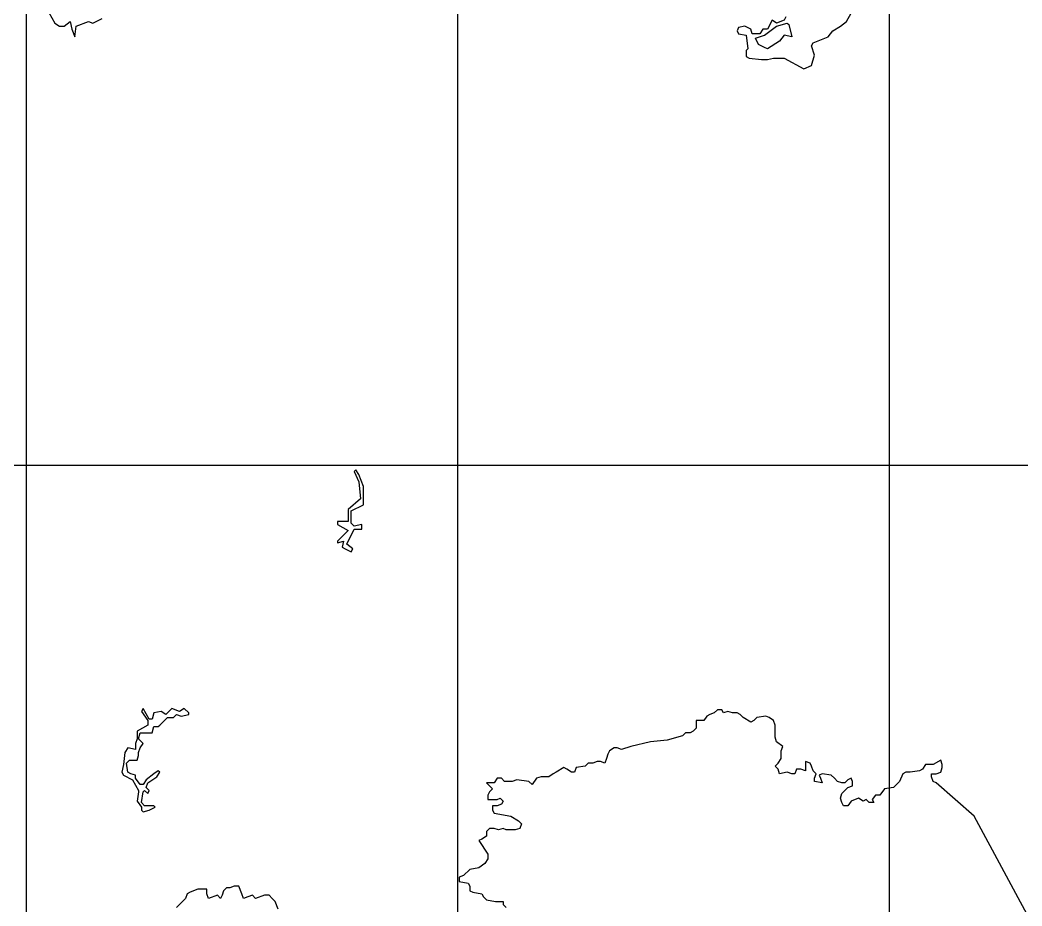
# Model space of a CAD drawing. Header units: millimetres. Extents: x 1844 to 27622, y 2629 to 17869.
# Drawn here: x 17804 to 20211, y 12150 to 14278 of the extents above; entities that cross this region are included whole.
import ezdxf

# ---------------------------------------------------------------- set-up
doc = ezdxf.new("R2010")
doc.units = ezdxf.units.MM
for name, color, linetype in [('COUNTRY', 212, 'Continuous'), ('MINOR_LAKE', 7, 'Continuous'), ('网格线', 251, 'Continuous')]:
    doc.layers.add(name, color=color, linetype=linetype)

msp = doc.modelspace()

# ---------------------------------------------------------------- linework, layer by layer
at = {"layer": 'COUNTRY', "linetype": 'Continuous', "lineweight": -3}
for points in [[(19643.6, 14284.9), (19640, 14277.6), (19621.7, 14270.3), (19610.8, 14277.6), (19599.8, 14255.7), (19588.9, 14255.7), (19581.6, 14244.7), (19563.3, 14244.7), (19559.7, 14255.7), (19545.1, 14263), (19530.5, 14259.3), (19526.8, 14252), (19530.5, 14244.7), (19548.7, 14241.1), (19552.4, 14208.2), (19548.7, 14204.6), (19548.7, 14190), (19556, 14186.3), (19585.2, 14182.7), (19599.8, 14182.7), (19614.4, 14186.3), (19640, 14186.3), (19687.4, 14160.8), (19705.6, 14168.1), (19712.9, 14193.6), (19705.6, 14215.5), (19709.3, 14222.8), (19745.8, 14237.4), (19756.7, 14252), (19775, 14263), (19789.6, 14273.9), (19807.8, 14306.8)], [(17873.5, 14295.8), (17888.1, 14270.3), (17899.1, 14263), (17910, 14263), (17924.6, 14273.9), (17928.3, 14255.7), (17935.6, 14237.4), (17939.2, 14263), (17968.4, 14273.9), (17979.4, 14270.3), (18001.3, 14281.2)], [(19570.6, 14233.8), (19592.5, 14241.1), (19621.7, 14263), (19647.3, 14270.3), (19650.9, 14266.6), (19658.2, 14237.4), (19640, 14241.1), (19629, 14226.5), (19599.8, 14208.2), (19592.5, 14211.9), (19577.9, 14219.2), (19570.6, 14233.8)]]:
    msp.add_lwpolyline(points, dxfattribs=at)
at = {"layer": 'COUNTRY', "lineweight": -3, "flags": 128}
for points in [[(20245.8, 12087.8), (20096.2, 12365.2), (20004.9, 12445.5), (19997.6, 12449.1), (19994, 12460.1), (19994, 12467.4), (20004.9, 12467.4), (20015.9, 12471), (20019.5, 12482), (20019.5, 12489.3), (20015.9, 12500.2), (19997.6, 12489.3), (19979.4, 12489.3), (19972.1, 12478.3), (19964.8, 12474.7), (19942.9, 12471), (19931.9, 12471), (19924.6, 12467.4), (19917.3, 12449.1), (19902.7, 12434.5), (19880.8, 12430.9), (19869.9, 12416.3), (19858.9, 12416.3), (19851.6, 12405.3), (19855.3, 12398), (19844.3, 12398), (19837, 12405.3), (19829.7, 12401.7), (19818.8, 12409), (19800.5, 12401.7), (19793.2, 12390.7), (19782.3, 12390.7), (19778.6, 12398), (19775, 12409), (19778.6, 12419.9), (19785.9, 12427.2), (19793.2, 12434.5), (19804.2, 12438.2), (19804.2, 12449.1), (19800.5, 12456.4), (19793.2, 12452.8), (19785.9, 12445.5), (19778.6, 12445.5), (19767.7, 12449.1), (19760.4, 12456.4), (19753.1, 12463.7), (19731.2, 12467.4), (19723.9, 12463.7), (19727.5, 12456.4), (19731.2, 12445.5), (19712.9, 12449.1), (19712.9, 12456.4), (19716.6, 12467.4), (19709.3, 12474.7), (19705.6, 12485.6), (19702, 12492.9), (19691, 12496.6), (19691, 12485.6), (19691, 12474.7), (19680.1, 12478.3), (19669.2, 12478.3), (19665.5, 12467.4), (19658.2, 12467.4), (19647.3, 12471), (19629, 12467.4), (19625.4, 12478.3), (19618.1, 12485.6), (19625.4, 12492.9), (19632.7, 12503.9), (19632.7, 12522.1), (19636.3, 12533.1), (19621.7, 12544), (19618.1, 12555), (19618.1, 12565.9), (19618.1, 12584.2), (19614.4, 12595.1), (19603.5, 12602.4), (19596.2, 12606), (19574.3, 12602.4), (19567, 12595.1), (19559.7, 12591.5), (19541.4, 12602.4), (19534.1, 12609.7), (19526.8, 12613.3), (19515.9, 12613.3), (19504.9, 12617), (19494, 12613.3), (19490.3, 12620.6), (19479.4, 12620.6), (19472.1, 12613.3), (19461.1, 12609.7), (19453.8, 12606), (19446.5, 12595.1), (19439.2, 12595.1), (19428.3, 12595.1), (19428.3, 12587.8), (19428.3, 12576.9), (19421, 12569.6), (19413.7, 12565.9), (19402.7, 12565.9), (19395.4, 12558.6), (19358.9, 12547.7), (19318.8, 12544), (19271.3, 12533.1), (19249.4, 12525.8), (19238.5, 12529.4), (19231.2, 12529.4), (19220.2, 12522.1), (19216.6, 12514.8), (19212.9, 12503.9), (19209.3, 12492.9), (19198.3, 12496.6), (19191, 12496.6), (19180.1, 12492.9), (19169.2, 12492.9), (19161.9, 12485.6), (19140, 12482), (19136.3, 12471), (19129, 12471), (19118.1, 12478.3), (19110.8, 12482), (19092.5, 12471), (19085.2, 12467.4), (19074.3, 12460.1), (19056, 12460.1), (19045.1, 12456.4), (19034.1, 12441.8), (19026.8, 12449.1), (18997.6, 12452.8), (18986.7, 12449.1), (18975.7, 12449.1), (18968.4, 12449.1), (18961.1, 12456.4), (18950.2, 12456.4), (18942.9, 12445.5), (18924.6, 12445.5), (18939.2, 12430.9), (18931.9, 12423.6), (18928.3, 12416.3), (18928.3, 12405.3), (18950.2, 12405.3), (18957.5, 12409), (18964.8, 12401.7), (18961.1, 12394.4), (18950.2, 12390.7), (18939.2, 12390.7), (18939.2, 12379.8), (18942.9, 12372.5), (18983, 12365.2), (19001.3, 12354.2), (19008.6, 12346.9), (19004.9, 12336), (18994, 12332.3), (18972.1, 12332.3), (18964.8, 12336), (18953.8, 12332.3), (18942.9, 12336), (18931.9, 12336), (18924.6, 12328.7), (18924.6, 12317.7), (18913.7, 12310.4), (18906.4, 12306.8), (18928.3, 12273.9), (18928.3, 12263), (18921, 12252), (18906.4, 12241.1), (18884.5, 12237.4), (18869.9, 12222.8), (18858.9, 12219.2), (18858.9, 12208.2), (18880.8, 12204.6), (18884.5, 12197.3), (18884.5, 12186.3), (18891.8, 12182.7), (18913.7, 12179), (18917.3, 12171.7), (18924.6, 12164.4), (18946.5, 12160.8), (18964.8, 12160.8), (18964.8, 12153.5), (18972.1, 12146.2)], [(18424.6, 12142.5), (18417.3, 12160.8), (18410, 12168.1), (18402.7, 12175.4), (18391.8, 12175.4), (18369.9, 12168.1), (18362.6, 12175.4), (18351.6, 12171.7), (18340.7, 12168.1), (18337, 12179), (18329.7, 12197.3), (18318.8, 12197.3), (18307.8, 12193.6), (18300.5, 12193.6), (18293.2, 12186.3), (18289.6, 12175.4), (18285.9, 12168.1), (18278.6, 12175.4), (18256.7, 12168.1), (18253.1, 12179), (18253.1, 12190), (18231.2, 12190), (18212.9, 12182.7), (18205.6, 12179), (18202, 12168.1), (18194.7, 12160.8), (18187.4, 12153.5), (18180.1, 12146.2)]]:
    msp.add_lwpolyline(points, dxfattribs=at)
at = {"layer": 'MINOR_LAKE', "linetype": 'Continuous', "lineweight": -3}
for points in [[(18607.1, 13193.6), (18618.1, 13168.1), (18621.7, 13127.9), (18592.5, 13102.4), (18592.5, 13073.2), (18567, 13073.2), (18567, 13065.9), (18592.5, 13051.3), (18567, 13025.8), (18567, 13022.1), (18581.6, 13025.8), (18577.9, 13011.2), (18585.2, 13007.5), (18599.8, 13000.2), (18603.5, 13007.5), (18588.9, 13018.5), (18607.1, 13055), (18625.4, 13055), (18625.4, 13065.9), (18607.1, 13062.3), (18599.8, 13069.6), (18599.8, 13098.8), (18629, 13113.3), (18629, 13157.1), (18618.1, 13186.3), (18610.8, 13197.3), (18607.1, 13193.6)], [(18209.3, 12613.3), (18198.3, 12624.3), (18187.4, 12617), (18169.2, 12624.3), (18154.6, 12609.7), (18143.6, 12617), (18125.4, 12613.3), (18121.7, 12598.8), (18114.4, 12598.8), (18099.8, 12624.3), (18096.2, 12617), (18110.8, 12595.1), (18110.8, 12584.2), (18085.2, 12569.6), (18085.2, 12551.3), (18081.6, 12540.4), (18081.6, 12525.8), (18063.3, 12529.4), (18056, 12518.5), (18052.4, 12489.3), (18048.7, 12471), (18052.4, 12463.7), (18074.3, 12452.8), (18088.9, 12427.2), (18088.9, 12423.6), (18085.2, 12401.7), (18096.2, 12387.1), (18096.2, 12379.8), (18099.8, 12376.1), (18114.4, 12379.8), (18129, 12387.1), (18125.4, 12390.7), (18118.1, 12390.7), (18103.5, 12390.7), (18096.2, 12398), (18099.8, 12423.6), (18103.5, 12427.2), (18110.8, 12419.9), (18114.4, 12427.2), (18107.1, 12434.5), (18110.8, 12445.5), (18132.7, 12460.1), (18140, 12471), (18136.3, 12474.7), (18125.4, 12467.4), (18107.1, 12452.8), (18099.8, 12441.8), (18092.5, 12441.8), (18081.6, 12456.4), (18081.6, 12463.7), (18070.6, 12467.4), (18063.3, 12471), (18059.7, 12492.9), (18067, 12500.2), (18085.2, 12500.2), (18088.9, 12511.2), (18088.9, 12518.5), (18092.5, 12529.4), (18099.8, 12540.4), (18096.2, 12544), (18088.9, 12551.3), (18092.5, 12565.9), (18110.8, 12565.9), (18121.7, 12565.9), (18125.4, 12580.5), (18136.3, 12580.5), (18140, 12584.2), (18158.2, 12602.4), (18172.8, 12602.4), (18180.1, 12609.7), (18191, 12606), (18209.3, 12609.7), (18209.3, 12613.3)]]:
    msp.add_lwpolyline(points, dxfattribs=at)
at = {"layer": '网格线', "linetype": 'Continuous'}
for points in [[(17818.8, 17638.9), (17818.8, 2828.7)], [(18855.3, 17638.9), (18855.3, 2828.7)], [(19891.8, 17638.9), (19891.8, 2828.7)], [(2271.3, 13208.2), (27147.3, 13208.2)]]:
    msp.add_lwpolyline(points, dxfattribs=at)

doc.saveas('drawing.dxf')
